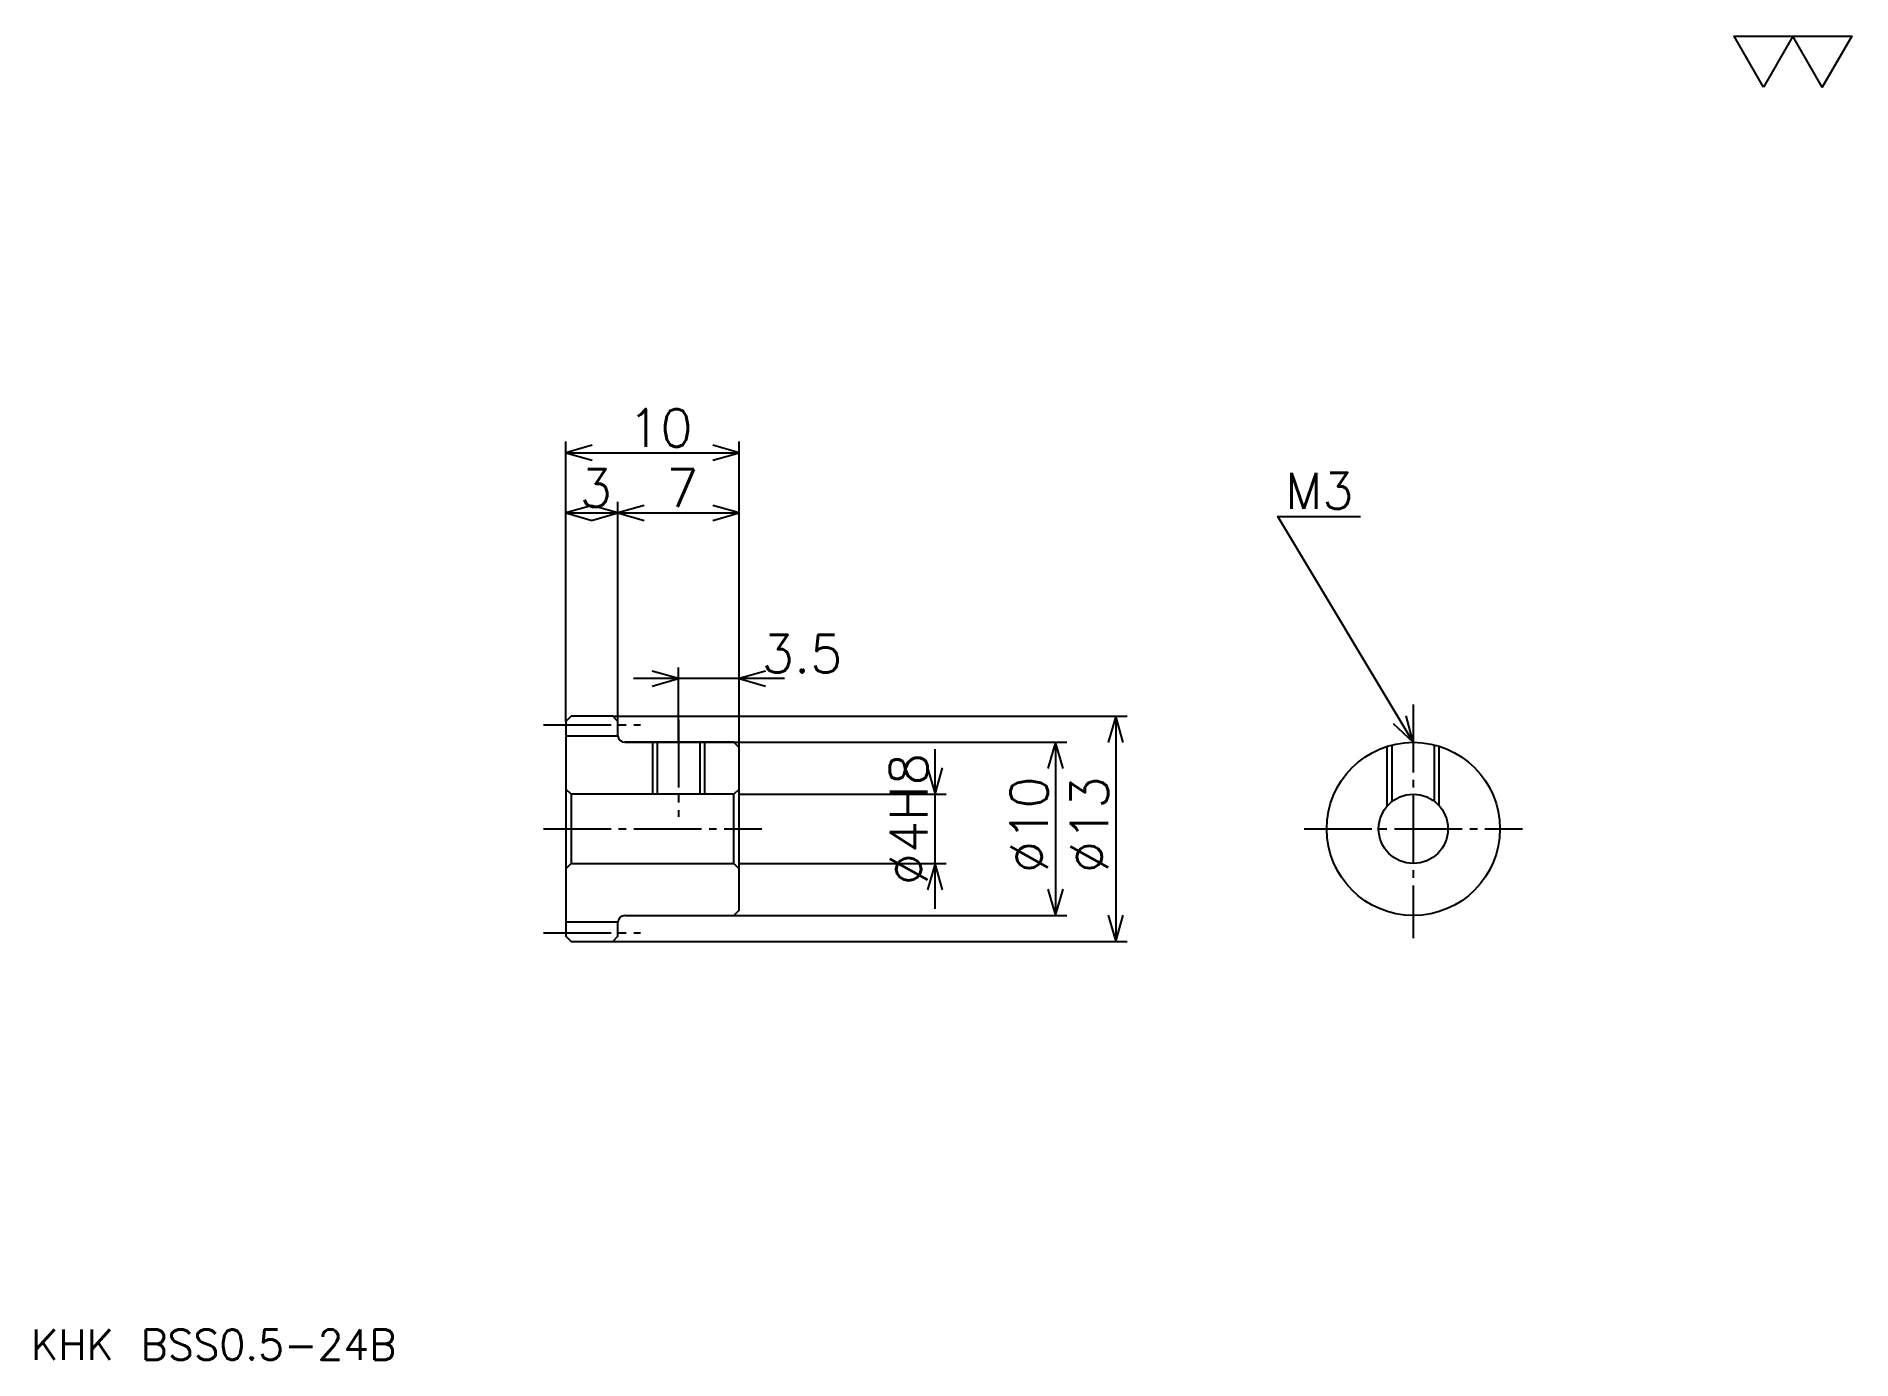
# Model space of a CAD drawing. Extents: x 5 to 109, y 5 to 81.
import ezdxf

# ---------------------------------------------------------------- set-up
doc = ezdxf.new("R2010")
doc.units = 0
doc.linetypes.add('DASHDOT', pattern=[5.217392, 3.913043, -0.434783, 0.434783, -0.434783])
doc.layers.get('0').update_dxf_attribs({"linetype": 'CONTINUOUS'})
doc.layers.add('DASHDOT', color=6, linetype='DASHDOT')
doc.styles.add('KANJI', font='TXT', dxfattribs={"bigfont": 'BIGFONT'})

msp = doc.modelspace()

# ---------------------------------------------------------------- linework, layer by layer
at = {"color": 5}
for p, q in [((35.217392, 41.934784), (35.217392, 57.804352)), ((45.217392, 41.934784), (45.217392, 57.804352)), ((35.217392, 57.152176), (45.217392, 57.152176)), ((35.217392, 53.673912), (38.217392, 53.673912)), ((38.217392, 41.934784), (38.217392, 54.326088)), ((38.217392, 53.673912), (45.217392, 53.673912)), ((47.826088, 44.108696), (39.108696, 44.108696)), ((41.717392, 41.934784), (41.717392, 44.760872)), ((35.217392, 41.634785), (35.217392, 41.934784)), ((37.917393, 41.934784), (45.217392, 41.934784)), ((38.217392, 41.634785), (38.217392, 41.934784)), ((41.717392, 40.434784), (41.717392, 41.934784)), ((45.217392, 41.934784), (67.608696, 41.934784)), ((45.217392, 40.134785), (45.217392, 41.934784)), ((66.95652, 41.934784), (66.95652, 28.934784)), ((38.617393, 40.434784), (45.217392, 40.434784)), ((45.217392, 40.434784), (64.130432, 40.434784)), ((56.52174, 30.826088), (56.52174, 40.04348)), ((63.478264, 40.434784), (63.478264, 30.434784)), ((45.217392, 37.434784), (57.173912, 37.434784)), ((45.217392, 33.434784), (57.173912, 33.434784)), ((38.617393, 30.434784), (45.217392, 30.434784)), ((45.217392, 30.434784), (64.130432, 30.434784)), ((37.917393, 28.934784), (45.217392, 28.934784)), ((45.217392, 28.934784), (67.608696, 28.934784))]:
    msp.add_line(p, q, dxfattribs=at)
at = {"color": 4}
for p, q in [((35.217392, 40.809784), (38.217392, 40.809784)), ((44.917393, 37.434784), (45.217392, 37.734783)), ((35.517391, 37.434784), (35.517391, 33.434784)), ((44.917393, 33.434784), (45.217392, 33.134785)), ((35.217392, 30.059784), (38.217392, 30.059784))]:
    msp.add_line(p, q, dxfattribs=at)
at = {"color": 7}
msp.add_lwpolyline([(104.347824, 78.260872), (102.652168, 81.200005), (109.434784, 81.200005), (107.739128, 78.260872), (106.04348, 81.200005), (104.347824, 78.260872)], dxfattribs=at)
at = {"color": 5}
for points in [[(36.739132, 57.58696), (35.217392, 57.152176), (36.739132, 56.717392)], [(43.695652, 56.717392), (45.217392, 57.152176), (43.695652, 57.58696)], [(36.739132, 54.108696), (35.217392, 53.673912), (36.739132, 53.239132)], [(36.695652, 53.239132), (38.217392, 53.673912), (36.695652, 54.108696)], [(39.739132, 54.108696), (38.217392, 53.673912), (39.739132, 53.239132)], [(43.695652, 53.239132), (45.217392, 53.673912), (43.695652, 54.108696)], [(84.130432, 40.434784), (76.304352, 53.478264), (81.08696, 53.478264)], [(40.195652, 43.673912), (41.717392, 44.108696), (40.195652, 44.54348)], [(46.739132, 44.54348), (45.217392, 44.108696), (46.739132, 43.673912)], [(67.391304, 40.413044), (66.95652, 41.934784), (66.521744, 40.413044)], [(82.974686, 41.515972), (84.130432, 40.434784), (83.720329, 41.96336)], [(63.913044, 38.913044), (63.478264, 40.434784), (63.04348, 38.913044)], [(56.08696, 38.956524), (56.52174, 37.434784), (56.95652, 38.956524)], [(56.95652, 31.913044), (56.52174, 33.434784), (56.08696, 31.913044)], [(63.04348, 31.956524), (63.478264, 30.434784), (63.913044, 31.956524)], [(66.521744, 30.456524), (66.95652, 28.934784), (67.391304, 30.456524)]]:
    msp.add_lwpolyline(points, dxfattribs=at)
at = {"color": 4}
for points in [[(38.217392, 40.834785), (38.217392, 41.634785), (37.917393, 41.934784), (35.517391, 41.934784), (35.217392, 41.634785), (35.217392, 33.134785)], [(38.617393, 30.434784), (44.917393, 30.434784), (45.217392, 30.734783), (45.217392, 40.134785), (44.917393, 40.434784), (38.617393, 40.434784)], [(40.217392, 40.434784), (40.217392, 37.434784)], [(40.487392, 40.434784), (40.487392, 37.434784)], [(42.947392, 40.434784), (42.947392, 37.434784)], [(43.217392, 40.434784), (43.217392, 37.434784)], [(82.630432, 36.75766), (82.630432, 40.204479)], [(82.900436, 37.011837), (82.900436, 40.281132)], [(85.360435, 37.011837), (85.360435, 40.281132)], [(85.630432, 36.75766), (85.630432, 40.204479)], [(35.217392, 33.134785), (35.517391, 33.434784), (44.917393, 33.434784), (44.917393, 37.434784), (35.517391, 37.434784), (35.217392, 37.734783)], [(35.217392, 33.134785), (35.217392, 29.234783), (35.517391, 28.934784), (37.917393, 28.934784), (38.217392, 29.234783), (38.217392, 30.034784)]]:
    msp.add_lwpolyline(points, dxfattribs=at)
for radius in [5, 2]:
    msp.add_circle((84.130432, 35.434784), radius, dxfattribs=at)
for centre, start, end in [((38.617393, 40.834785), 180, 270), ((38.617393, 30.034784), 90, 180)]:
    msp.add_arc(centre, 0.4, start, end, dxfattribs=at)
at = {"layer": 'DASHDOT', "color": 7}
for p, q in [((84.130432, 42.608696), (84.130432, 29.130436)), ((33.913044, 41.434784), (39.52174, 41.434784)), ((33.913044, 35.434784), (46.52174, 35.434784)), ((77.826088, 35.434784), (90.434784, 35.434784)), ((33.913044, 29.434784), (39.52174, 29.434784))]:
    msp.add_line(p, q, dxfattribs=at)
msp.add_lwpolyline([(41.717392, 41.739132), (41.717392, 36.130436)], dxfattribs=at)

# ---------------------------------------------------------------- texts
at = {"color": 7, "style": 'KANJI'}
for s, height, p in [('10', 2.173913, (38.804348, 57.5)), ('3', 2.173913, (36.010872, 54.02174)), ('7', 2.173913, (41.010872, 54.02174)), ('M3', 2.086957, (76.739136, 53.913044)), ('3.5', 2.173913, (46.52174, 44.456524)), ('KHK BSS0.5-24B', 1.73913, (4.347826, 4.782609))]:
    msp.add_text(s, height=height, dxfattribs=at).set_placement(p)
for s, p in [('%%c4H8', (56.08696, 32.173916)), ('%%c10', (63.04348, 32.880436)), ('%%c13', (66.521744, 32.880436))]:
    msp.add_text(s, height=2.173913, rotation=90, dxfattribs=at).set_placement(p)

doc.saveas('drawing.dxf')
